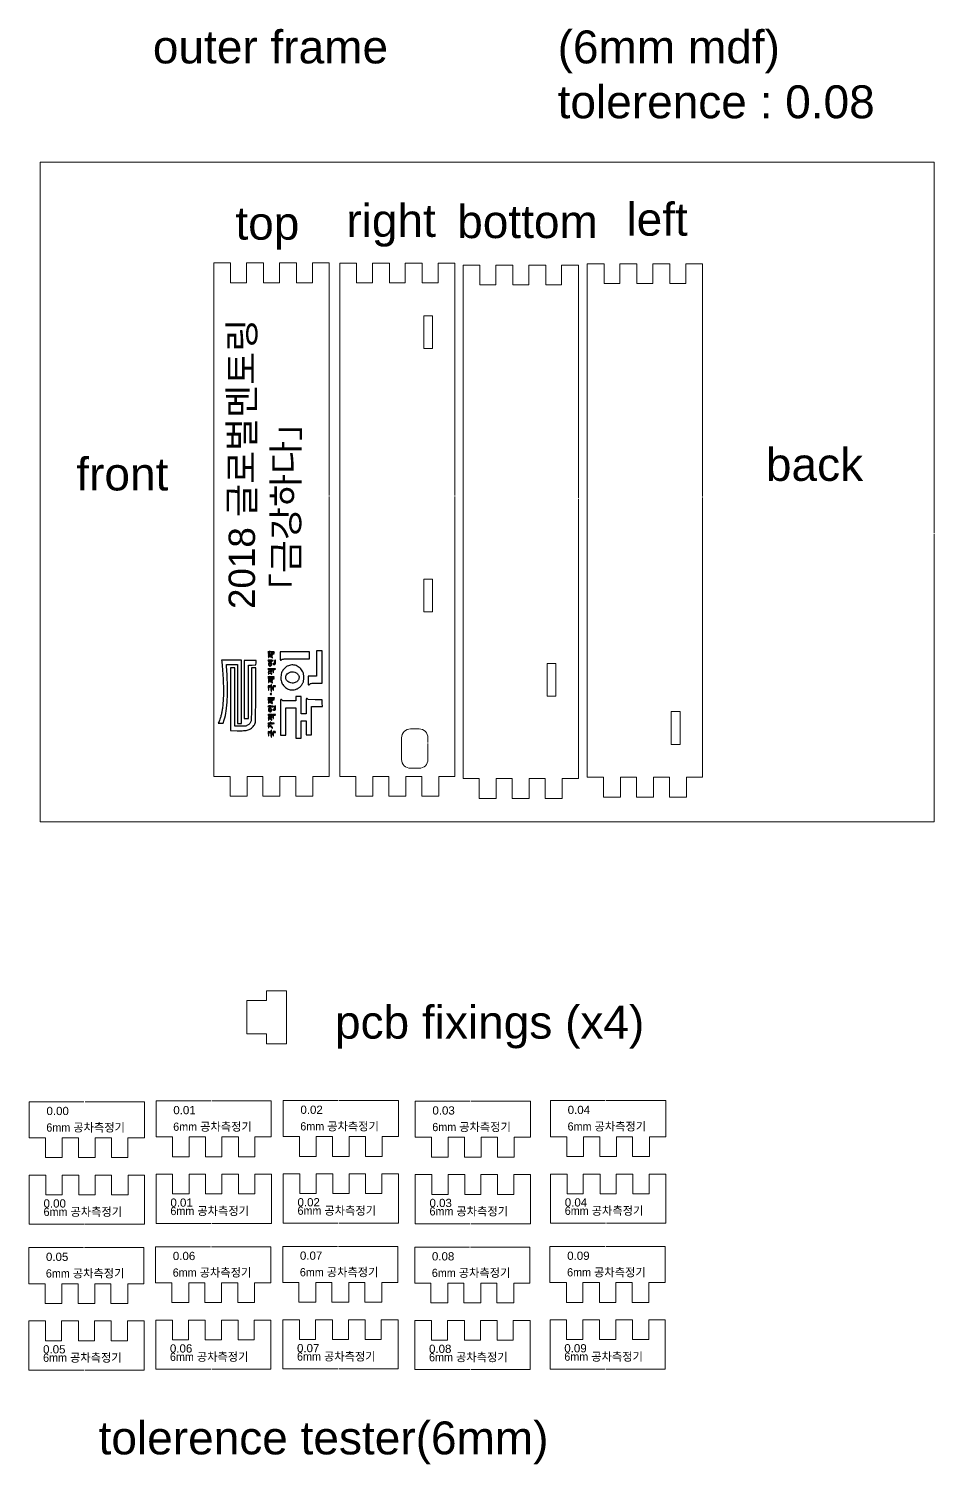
# Model space of a CAD drawing. Header units: millimetres. Extents: x 1794 to 2617, y 1726 to 2163.
# Drawn here: x 1793.5 to 2068.5, y 1726.5 to 2162.6 of the extents above; entities that cross this region are included whole.
import ezdxf

# ---------------------------------------------------------------- set-up
doc = ezdxf.new("R2010")
doc.units = ezdxf.units.MM
doc.styles.get("Standard").update_dxf_attribs({"font": 'arial.ttf'})

# ---------------------------------------------------------------- blocks, each defined once
blk = doc.blocks.new('마크')
for points in [[(73, 324.643132), (73, 317.252572), (82.25, 314.199248, 0.046788), (109.499987, 307.953236, 0.021221), (145.987025, 304.683492, 0.018045), (190.338636, 304.202159, 0.011264), (242.25, 306.683439), (251, 307.299485), (251, 290.649743), (251, 274), (161.5, 274), (72, 274), (72, 267.5), (72, 261), (168, 261), (264, 261), (264, 291.587898), (264, 322.175796), (260.25, 321.57649, -0.017501), (251.074663, 320.437767, -0.003444), (234.52757, 319.084725, -0.003739), (215.683339, 317.81609, -0.00401), (197.257034, 316.862201, -0.009556), (175.675055, 316.3314, -0.009697), (154.193607, 316.630307, -0.010216), (134.172952, 317.707202, -0.016114), (117.067464, 319.534003, -0.015033), (106.096995, 321.402264, -0.012754), (94.634948, 324.016601, -0.012624), (84.437959, 326.893689, -0.042219), (78.002326, 329.498821), (73, 332.033692)], [(144.770273, 295.244929), (50.040546, 294.989858), (49.770273, 274.244929, 0.004911), (49.722592, 259.3719, 0.02071), (50.15085, 250.462344, 0.034055), (51.15695, 244.128448, 0.044867), (52.969673, 238.57075, 0.056654), (55.776003, 233.648252, 0.035342), (60.068327, 228.572751, 0.035229), (65.061826, 224.124418, 0.053963), (70, 221.100387), (75.5, 218.5), (158.25, 218.222263), (241, 217.944526), (241, 224.449363), (241, 230.954201), (160.25, 231.2271, -0.000345), (106.684111, 231.445114, -0.005963), (89.183373, 231.737168, -0.016089), (79.988988, 232.296767, -0.100525), (75.5, 233.652682, -0.034311), (72.025233, 235.842386, -0.049355), (69.316369, 238.264333, -0.048271), (67.09278, 241.212741, -0.031023), (65.08403, 245, -0.044116), (63.994124, 248.106123, -0.037578), (63.392139, 251.52737, -0.020658), (63.104128, 256.50972, -0.00377), (63.021962, 265.75), (63, 282), (152, 282), (241, 282), (241, 288.440983, 0.010893), (240.945726, 290.931826, 0.016773), (240.779687, 293.080701, 0.011285), (240.547396, 294.813966, 0.26179), (240.25, 295.190983, 0.097849), (239.613788, 295.317137, 0.000027), (211.893455, 295.334299, 0.000507), (181.145657, 295.320501, 0.000308)], [(34, 179, 0.323849), (34.282187, 178.610016, 0.0308), (35.488262, 178.29375, 0.030148), (37.12439, 178.072196, 0.018581), (39.066422, 178, -0.00852), (42.311431, 177.9447, -0.123298), (43.408444, 177.629916, -0.250661), (43.858565, 176.903597, -0.044569), (43.816422, 175.25, -0.067661), (43.405903, 173.6401, -0.197264), (42.619372, 172.835946, -0.084189), (41.037708, 172.450617, -0.006802), (36.75, 172.20431, 0.016783), (31.943407, 171.83182, 0.167603), (30.146917, 170.979425, 0.637451), (30.423211, 170.196735, 0.024115), (34.5, 170, -0.013964), (36.979415, 169.930739, -0.090841), (38.1875, 169.638889, -0.188085), (38.785276, 169.035525, -0.102588), (39, 168, -0.07578), (38.857434, 167.064742, -0.149477), (38.4375, 166.45, -0.124434), (37.682766, 166.106468, -0.044917), (36.5, 166, 0.038131), (35.542644, 165.926884, 0.057076), (34.734375, 165.70625, 0.074992), (34.182831, 165.382936, 0.226478), (34, 165, 0.322437), (34.280551, 164.610183, 0.031449), (35.46875, 164.29375, 0.03053), (37.083446, 164.072205, 0.01883), (39, 164, -0.009722), (42.199987, 163.937776, -0.126045), (43.333333, 163.6, -0.222479), (43.85898, 162.819245, -0.0387), (44, 161, 0.033607), (44.088963, 159.677925, 0.082504), (44.375, 158.75, 0.12651), (44.851045, 158.202091, 0.152103), (45.5, 158, 0.176579), (46.184843, 158.249641, 0.128937), (46.65625, 158.916667, 0.069535), (46.923415, 160.111825, 0.020272), (47, 162, 0.016149), (46.925001, 164.321544, 0.124134), (46.59375, 165.35, 0.201266), (45.888366, 165.848244, 0.05449), (44.5, 166, -0.044917), (43.317234, 166.106468, -0.124434), (42.5625, 166.45, -0.149477), (42.142566, 167.064742, -0.07578), (42, 168, -0.102588), (42.214724, 169.035525, -0.188085), (42.8125, 169.638889, -0.090841), (44.020585, 169.930739, -0.013964), (46.5, 170, 0.020945), (48.224757, 170.072283, 0.033738), (49.678125, 170.29375, 0.036969), (50.732972, 170.611488, 0.31052), (51, 171, 0.231954), (50.812144, 171.383155, 0.072718), (50.239805, 171.70625, 0.055459), (49.403195, 171.926958, 0.036799), (48.412102, 172, -0.039478), (46.894378, 172.12002, -0.246586), (46.290202, 172.57113, -0.142797), (46.137264, 173.505527, -0.011483), (46.5, 176), (47.175796, 180), (40.587898, 180, 0.013625), (38.012587, 179.929812, 0.024042), (35.896974, 179.712052, 0.021678), (34.315902, 179.401429, 0.346288)], [(58, 179, 0.254951), (58.209557, 178.615738, 0.06271), (58.88125, 178.29375, 0.048861), (59.850749, 178.072766, 0.031626), (61, 178, -0.105713), (63.19828, 177.529976, -0.316343), (63.942529, 176.279171, -0.153741), (63.133147, 174.259262, -0.032125), (60.5, 171.435229, 0.008614), (58.072696, 169.065662, 0.080281), (57.225144, 167.878436, 0.380212), (57.391238, 167.270958, 0.14532), (58.303833, 167, 0.185878), (60.253352, 167.750682, 0.032943), (63.027629, 170.612823, 0.035922), (65.489623, 173.974414, 0.090981), (66.605497, 176.777485), (67.25, 180), (62.625, 180, 0.020373), (60.852292, 179.927739, 0.032876), (59.358594, 179.70625, 0.035476), (58.27062, 179.388846, 0.313728)], [(71, 171.5, 0.008575), (71.066212, 167.639392, 0.017647), (71.276316, 164.625, 0.013417), (71.576184, 162.361438, 0.368504), (72, 162, 0.322437), (72.389817, 162.280551, 0.031449), (72.70625, 163.46875, 0.03053), (72.927795, 165.083446, 0.01883), (73, 167, -0.014068), (73.069243, 169.460489, -0.058865), (73.325, 170.916667, -0.122766), (73.79299, 171.704941, -0.200296), (74.5, 172, 0.064853), (75.073457, 172.074694, 0.082425), (75.559375, 172.29375, 0.098894), (75.884432, 172.618646, 0.148195), (76, 173, 0.148195), (75.884432, 173.381354, 0.098894), (75.559375, 173.70625, 0.082425), (75.073457, 173.925306, 0.064853), (74.5, 174, -0.164293), (73.830552, 174.226074, -0.129352), (73.357143, 174.833333, -0.075863), (73.081893, 175.895967, -0.025511), (73, 177.5, 0.027026), (72.927458, 178.841111, 0.042582), (72.70625, 179.971875, 0.052312), (72.385692, 180.767902, 0.277684), (72, 181, 0.368504), (71.576184, 180.638562, 0.013417), (71.276316, 178.375, 0.017647), (71.066212, 175.360608, 0.008575)], [(82, 179, 0.191087), (82.151477, 178.618118, 0.088204), (82.5875, 178.29375, 0.068025), (83.234582, 178.073693, 0.048028), (84, 178, -0.071768), (84.8469, 177.87781, -0.115138), (85.478999, 177.519373, -0.12151), (85.865369, 176.934574, -0.085713), (86, 176.154988, -0.084684), (85.857209, 175.317947, -0.040713), (85.4125, 174.320267, -0.038833), (84.765311, 173.328807, -0.044853), (84, 172.5, 0.021385), (83.234318, 171.745071, 0.02603), (82.5875, 170.973483, 0.026046), (82.121498, 170.282783, 0.136196), (82, 169.845012, 0.285169), (82.404644, 169.193228, 0.164307), (83.352571, 169.065527, 0.086581), (84.733334, 169.592394, 0.049618), (86.171259, 170.654988, -0.026914), (87.306344, 171.576177, -0.164958), (88.016308, 171.796544, -0.155472), (88.736689, 171.546182, -0.023156), (89.936987, 170.557026, 0.059073), (91.790705, 169.240472, 0.366953), (92.847482, 169.45893, 0.317054), (92.905818, 170.636574, 0.055266), (91.435433, 172.473658, -0.047299), (89.709842, 174.560727, -0.130156), (89.082609, 176.348165, -0.25098), (89.593584, 177.513689, -0.16801), (91, 178, 0.048028), (91.765418, 178.073693, 0.068025), (92.4125, 178.29375, 0.088204), (92.848523, 178.618118, 0.191087), (93, 179, 0.332234), (92.707933, 179.391033, 0.026982), (91.384375, 179.70625, 0.027868), (89.60834, 179.927854, 0.017105), (87.5, 180, 0.017105), (85.39166, 179.927854, 0.027868), (83.615625, 179.70625, 0.026982), (82.292067, 179.391033, 0.332234)], [(97, 178.5, -0.045527), (96.884257, 177.231486, -0.152009), (96.5, 176.5, -0.152009), (95.768514, 176.115743, -0.045527), (94.5, 176, 0.038131), (93.542644, 175.926884, 0.057076), (92.734375, 175.70625, 0.074992), (92.182831, 175.382936, 0.226478), (92, 175, 0.226478), (92.182831, 174.617064, 0.074992), (92.734375, 174.29375, 0.057076), (93.542644, 174.073116, 0.038131), (94.5, 174, -0.050766), (95.86222, 173.861332, -0.189121), (96.571429, 173.4, -0.13443), (96.915691, 172.465575, -0.021436), (97, 170.5, 0.027026), (97.072542, 169.158889, 0.042582), (97.29375, 168.028125, 0.052312), (97.614308, 167.232098, 0.277684), (98, 167, 0.350432), (98.405433, 167.323933, 0.020168), (98.714286, 169, 0.022889), (98.930567, 171.243014, 0.01259), (99, 174, 0.01259), (98.930567, 176.756986, 0.022889), (98.714286, 179, 0.020168), (98.405433, 180.676067, 0.350432), (98, 181, 0.226478), (97.617064, 180.817169, 0.074992), (97.29375, 180.265625, 0.057076), (97.073116, 179.457356, 0.038131)], [(108.654988, 178.171259, 0.142416), (107.277996, 175.339737, 0.146713), (107.656012, 172.247491, 0.147416), (109.670088, 169.883845, 0.144074), (112.673753, 169, 0.179818), (115.412396, 170.017828, 0.115665), (117.427617, 172.788604, 0.116187), (117.995893, 176.15606, 0.18229), (116.8, 178.8, 0.137901), (115.11011, 179.748198, 0.078735), (112.759815, 179.936874, 0.076507), (110.3936, 179.383445, 0.113675)], [(114.989431, 176.512735, -0.121109), (115.671629, 175.106516, -0.128512), (115.602794, 173.577358, -0.122592), (114.783147, 172.224057, -0.104338), (113.378074, 171.314839, -0.191341), (111.746971, 171.333931, -0.146118), (110.346165, 172.466709, -0.130144), (109.693508, 174.301345, -0.144581), (110.07393, 176.13814, -0.093772), (111.098822, 177.409707, -0.158648), (112.352008, 177.92591, -0.153576), (113.699174, 177.61231, -0.086361)], [(122, 172.416667, 0.006807), (122.057011, 168.229205, 0.031161), (122.274355, 165.808063, 0.066383), (122.653376, 164.511492, 0.386002), (123.25, 164.247156, 0.241965), (123.826681, 164.834439, 0.030987), (124.259348, 166.606064, 0.025606), (124.58953, 169.204804, 0.00991), (124.790442, 172.83049, 0.006125), (124.893758, 177.266433, 0.040739), (124.738284, 179.471298, 0.108617), (124.307528, 180.587789, 0.251669), (123.540442, 181, 0.258631), (122.761989, 180.568471, 0.095508), (122.294867, 179.357002, 0.038237), (122.056748, 177.010713, 0.006176)], [(133, 179, 0.159601), (133.124932, 178.61858, 0.09682), (133.477344, 178.29375, 0.078506), (134.003555, 178.074389, 0.059639), (134.625, 178, -0.111668), (135.387753, 177.827499, -0.209248), (135.794039, 177.358076, -0.105406), (135.875765, 176.460941, -0.019553), (135.613123, 174.815617, -0.030122), (135.260131, 173.475866, -0.024185), (134.726193, 172.083617, -0.024803), (134.104448, 170.84173, -0.055508), (133.488123, 169.986877, 0.018647), (132.918399, 169.308101, 0.022452), (132.437136, 168.628366, 0.021869), (132.088437, 168.029749, 0.121525), (132, 167.671259, 0.313151), (132.398066, 167.098006, 0.163562), (133.30831, 167.068293, 0.090284), (134.520643, 167.686713, 0.072035), (135.549439, 168.736725, -0.032475), (136.36668, 169.714307, -0.217648), (136.939814, 169.943861, -0.157827), (137.600486, 169.694637, -0.015443), (138.915812, 168.576189, 0.048855), (140.588621, 167.336082, 0.296352), (141.615554, 167.372981, 0.385187), (141.809928, 168.228836, 0.055944), (140.672412, 169.809486, -0.051558), (139.994438, 170.734404, -0.025313), (139.320964, 172.031508, -0.024805), (138.751414, 173.462942, -0.032934), (138.386877, 174.815617, -0.019553), (138.124235, 176.460941, -0.105406), (138.205961, 177.358076, -0.209248), (138.612247, 177.827499, -0.111668), (139.375, 178, 0.059639), (139.996445, 178.074389, 0.078506), (140.522656, 178.29375, 0.09682), (140.875068, 178.61858, 0.159601), (141, 179, 0.295869), (140.748945, 179.387127, 0.04382), (139.825, 179.70625, 0.037669), (138.532944, 179.92761, 0.023598), (137, 180, 0.023598), (135.467056, 179.92761, 0.037669), (134.175, 179.70625, 0.04382), (133.251055, 179.387127, 0.295869)], [(143, 171.5, 0.012392), (143.160476, 165.026174, 0.105449), (143.902596, 162.232963, 0.729213), (144.690845, 162.359476, 0.023291), (145.19774, 167.171397, -0.020633), (145.68227, 172.018018, -0.382498), (146.768332, 172.931385, -0.381244), (147.799189, 171.951835, -0.020615), (148, 167.083333, 0.015135), (148.071243, 164.730322, 0.025603), (148.291096, 162.770833, 0.023712), (148.604024, 161.305117, 0.340582), (149, 161, 0.371083), (149.426633, 161.367196, 0.012451), (149.725, 163.75, 0.016864), (149.934243, 166.918453, 0.008055), (150, 171, 0.008055), (149.934243, 175.081547, 0.016864), (149.725, 178.25, 0.012451), (149.426633, 180.632804, 0.371083), (149, 181, 0.254951), (148.615738, 180.790443, 0.06271), (148.29375, 180.11875, 0.048861), (148.072766, 179.149251, 0.031626), (148, 178, -0.033607), (147.911037, 176.677925, -0.082504), (147.625, 175.75, -0.12651), (147.148955, 175.202091, -0.152103), (146.5, 175, -0.152103), (145.851045, 175.202091, -0.12651), (145.375, 175.75, -0.082504), (145.088963, 176.677925, -0.033607), (145, 178, 0.031626), (144.927234, 179.149251, 0.048861), (144.70625, 180.11875, 0.06271), (144.384262, 180.790443, 0.254951), (144, 181, 0.368504), (143.576184, 180.638562, 0.013417), (143.276316, 178.375, 0.017647), (143.066212, 175.360608, 0.008575)], [(173, 179, 0.322437), (173.280551, 178.610183, 0.031449), (174.46875, 178.29375, 0.03053), (176.083446, 178.072205, 0.01883), (178, 178, -0.009722), (181.199987, 177.937776, -0.126045), (182.333333, 177.6, -0.222479), (182.85898, 176.819245, -0.0387), (183, 175), (183, 172), (176, 172, 0.01259), (173.243014, 171.930567, 0.022889), (171, 171.714286, 0.020168), (169.323933, 171.405433, 0.350432), (169, 171, 0.31052), (169.267028, 170.611488, 0.036969), (170.321875, 170.29375, 0.033738), (171.775243, 170.072283, 0.020945), (173.5, 170, -0.013964), (175.979415, 169.930739, -0.090841), (177.1875, 169.638889, -0.188085), (177.785276, 169.035525, -0.102588), (178, 168, -0.07578), (177.857434, 167.064742, -0.149477), (177.4375, 166.45, -0.124434), (176.682766, 166.106468, -0.044917), (175.5, 166, 0.038131), (174.542644, 165.926884, 0.057076), (173.734375, 165.70625, 0.074992), (173.182831, 165.382936, 0.226478), (173, 165, 0.332234), (173.292067, 164.608967, 0.026982), (174.615625, 164.29375, 0.027868), (176.39166, 164.072146, 0.017105), (178.5, 164, -0.008002), (182.082489, 163.942664, -0.11737), (183.291667, 163.613636, -0.230406), (183.847929, 162.83205, -0.041432), (184, 161, 0.031626), (184.072766, 159.850749, 0.048861), (184.29375, 158.88125, 0.06271), (184.615738, 158.209557, 0.254951), (185, 158, 0.295869), (185.387127, 158.251055, 0.04382), (185.70625, 159.175, 0.037669), (185.92761, 160.467056, 0.023598), (186, 162, 0.016149), (185.925001, 164.321544, 0.124134), (185.59375, 165.35, 0.201266), (184.888366, 165.848244, 0.05449), (183.5, 166, -0.044917), (182.317234, 166.106468, -0.124434), (181.5625, 166.45, -0.149477), (181.142566, 167.064742, -0.07578), (181, 168, -0.102588), (181.214724, 169.035525, -0.188085), (181.8125, 169.638889, -0.090841), (183.020585, 169.930739, -0.013964), (185.5, 170, 0.020945), (187.224757, 170.072283, 0.033738), (188.678125, 170.29375, 0.036969), (189.732972, 170.611488, 0.31052), (190, 171, 0.220307), (189.822772, 171.382708, 0.077491), (189.293577, 171.70625, 0.058921), (188.515987, 171.926796, 0.039686), (187.595157, 172, -0.050641), (186.237208, 172.137888, -0.237162), (185.638909, 172.610053, -0.130732), (185.464557, 173.584908, -0.012581), (185.726826, 176), (186.263338, 180), (179.631669, 180, 0.013507), (177.037067, 179.929897, 0.023914), (174.907917, 179.712302, 0.021511), (173.316786, 179.401873, 0.346749)], [(196, 179, 0.148195), (196.115568, 178.618646, 0.098894), (196.440625, 178.29375, 0.082425), (196.926543, 178.074694, 0.064853), (197.5, 178, -0.29021), (198.618276, 177.291236, -0.128102), (198.956116, 175.49761, -0.082937), (198.373504, 173.054894, -0.066821), (197, 170.727129, 0.012737), (195.503884, 168.72206, 0.118792), (195.107461, 167.726927, 0.349987), (195.420397, 167.193701, 0.091947), (196.464816, 167, 0.113841), (197.105245, 167.147729, 0.055091), (197.820136, 167.599409, 0.050522), (198.49529, 168.260023, 0.051026), (199.021696, 169.04054, -0.019103), (199.764655, 170.309738, -0.278796), (200.211015, 170.53045, -0.194152), (200.722633, 170.271786, -0.009476), (201.9708, 168.79054, 0.033057), (202.735222, 167.965614, 0.053339), (203.496356, 167.38606, 0.072759), (204.142702, 167.113596, 0.265269), (204.556421, 167.225834, 0.166749), (204.745556, 167.610642, 0.083958), (204.723031, 168.157708, 0.068336), (204.49961, 168.779143, 0.052831), (204.100491, 169.378916, -0.049045), (203.582161, 170.145221, -0.017574), (202.994258, 171.3272, -0.017239), (202.436373, 172.676959, -0.019544), (201.997949, 174.007151, -0.018771), (201.555576, 175.801155, -0.119357), (201.58666, 176.73241, -0.196412), (202.032625, 177.308403, -0.067173), (203.028712, 177.717759, 0.048339), (203.735232, 177.977568, 0.083844), (204.24414, 178.338033, 0.12608), (204.480672, 178.735884, 0.212913), (204.429736, 179.11369, 0.235869), (203.236629, 179.851692, 0.026048), (199.930982, 179.979346, 0.025041), (196.689863, 179.773069, 0.38131)], [(207, 178.059017, -0.029504), (206.909117, 176.520154, -0.11578), (206.586549, 175.632377, -0.167735), (205.979072, 175.161519, -0.081932), (205, 175, 0.048028), (204.234582, 174.926307, 0.068025), (203.5875, 174.70625, 0.088204), (203.151477, 174.381882, 0.191087), (203, 174, 0.191087), (203.151477, 173.618118, 0.088204), (203.5875, 173.29375, 0.068025), (204.234582, 173.073693, 0.048028), (205, 173, -0.118451), (206.054152, 172.746716, -0.189837), (206.659091, 172.0625, -0.077556), (206.938496, 170.640147, -0.009792), (207, 167.5, 0.017105), (207.072146, 165.39166, 0.027868), (207.29375, 163.615625, 0.026982), (207.608967, 162.292067, 0.332234), (208, 162, 0.365288), (208.420388, 162.354418, 0.014626), (208.722039, 164.485246, 0.018609), (208.93322, 167.327323, 0.009239), (209, 170.940983, 0.010444), (208.927495, 174.411883, 0.015617), (208.70625, 177.4371, 0.010536), (208.396331, 179.897439, 0.221217), (208, 180.5, 0.297719), (207.608231, 180.490145, 0.145541), (207.281216, 180.083987, 0.069343), (207.066344, 179.243706, 0.027979)], [(211.213788, 171.494915, 0.005432), (211.567468, 162.866291, 0.371856), (212.504385, 161.888105, 0.426966), (213.439892, 162.6957, 0.005558), (213.786212, 171.25, 0.004763), (213.893679, 176.671429, 0.035379), (213.737936, 179.24535, 0.097786), (213.301485, 180.535908, 0.268628), (212.5, 181, 0.265152), (211.700575, 180.544002, 0.100219), (211.263068, 179.28429, 0.036244), (211.106904, 176.770567, 0.004923)], [(221, 179, 0.191087), (221.151477, 178.618118, 0.088204), (221.5875, 178.29375, 0.068025), (222.234582, 178.073693, 0.048028), (223, 178, -0.072254), (223.873159, 177.873159, -0.124864), (224.5, 177.5, -0.124864), (224.873159, 176.873159, -0.072254), (225, 176, -0.077955), (224.857247, 175.089956, -0.038133), (224.4125, 174, -0.036641), (223.765398, 172.912834, -0.043841), (223, 172, 0.01161), (222.233903, 171.197476, 0.016057), (221.5875, 170.440625, 0.012597), (221.093766, 169.790539, 0.157369), (221, 169.5, 0.365984), (221.397515, 169.029664, 0.106763), (222.42035, 169.076024, 0.065882), (223.796638, 169.64109, 0.053652), (225.086697, 170.57846, -0.035666), (226.161242, 171.419781, -0.149551), (226.937016, 171.656409, -0.124075), (227.793917, 171.439675, -0.021358), (229.245264, 170.574953, 0.040704), (231.343911, 169.432061, 0.376347), (232.254628, 169.716364, 0.315977), (232.187138, 170.772857, 0.03689), (230.483736, 172.602654, -0.050503), (228.734288, 174.587407, -0.133831), (228.081518, 176.345776, -0.254194), (228.586364, 177.512243, -0.167669), (230, 178, 0.048028), (230.765418, 178.073693, 0.068025), (231.4125, 178.29375, 0.088204), (231.848523, 178.618118, 0.191087), (232, 179, 0.332234), (231.707933, 179.391033, 0.026982), (230.384375, 179.70625, 0.027868), (228.60834, 179.927854, 0.017105), (226.5, 180, 0.017105), (224.39166, 179.927854, 0.027868), (222.615625, 179.70625, 0.026982), (221.292067, 179.391033, 0.332234)], [(236, 178.5, -0.044917), (235.893532, 177.317234, -0.124434), (235.55, 176.5625, -0.149477), (234.935258, 176.142566, -0.07578), (234, 176, 0.048028), (233.234582, 175.926307, 0.068025), (232.5875, 175.70625, 0.088204), (232.151477, 175.381882, 0.191087), (232, 175, 0.191087), (232.151477, 174.618118, 0.088204), (232.5875, 174.29375, 0.068025), (233.234582, 174.073693, 0.048028), (234, 174, -0.087745), (235.002462, 173.822713, -0.177212), (235.607143, 173.3125, -0.10769), (235.917816, 172.32428, -0.022514), (236, 170.5, 0.027026), (236.072542, 169.158889, 0.042582), (236.29375, 168.028125, 0.052312), (236.614308, 167.232098, 0.277684), (237, 167, 0.350432), (237.405433, 167.323933, 0.020168), (237.714286, 169, 0.022889), (237.930567, 171.243014, 0.01259), (238, 174, 0.01259), (237.930567, 176.756986, 0.022889), (237.714286, 179, 0.020168), (237.405433, 180.676067, 0.350432), (237, 181, 0.226478), (236.617064, 180.817169, 0.074992), (236.29375, 180.265625, 0.057076), (236.073116, 179.457356, 0.038131)], [(247.472595, 177.969718, 0.043322), (246.612287, 176.835622, 0.09277), (246.208964, 175.818079, 0.091951), (246.199087, 174.717651, 0.042013), (246.567608, 173.323303, 0.066259), (247.757618, 171.007574, 0.120001), (249.343501, 169.602781, 0.127075), (251.329935, 169.130827, 0.079347), (253.697231, 169.556455, 0.049685), (255.094839, 170.206834, 0.101739), (255.985415, 171.016123, 0.094757), (256.521989, 172.151598, 0.039092), (256.818231, 173.833379, 0.03572), (256.852163, 175.201009, 0.033944), (256.69322, 176.583511, 0.035814), (256.381433, 177.784885, 0.092059), (255.945786, 178.565324, 0.149345), (254.26278, 179.671766, 0.089047), (251.859839, 179.930958, 0.083879), (249.377696, 179.329993, 0.107997)], [(254.535391, 175.888493, -0.136558), (254.601783, 174.039664, -0.12049), (253.716874, 172.320507, -0.131622), (252.211128, 171.30387, -0.176431), (250.577541, 171.331871, -0.195233), (249.607961, 172.238799, -0.070751), (249.055346, 174.07794, -0.06958), (249.032396, 176.041215, -0.166039), (249.666667, 177.333333, -0.151691), (250.886554, 177.975121, -0.118477), (252.389381, 177.895958, -0.113578), (253.740966, 177.131632, -0.131401)], [(261.209558, 172.75, 0.00782), (261.569016, 165.684216, 0.422305), (262.494772, 164.896266, 0.367899), (263.422506, 165.84973, 0.007601), (263.790442, 172.993358, 0.006136), (263.895941, 177.390506, 0.042905), (263.737259, 179.529766, 0.118301), (263.291546, 180.59793, 0.239419), (262.5, 181, 0.243594), (261.706236, 180.588894, 0.115478), (261.261334, 179.491281, 0.041718), (261.103236, 177.29229, 0.005894)], [(272, 179, 0.148195), (272.115568, 178.618646, 0.098894), (272.440625, 178.29375, 0.082425), (272.926543, 178.074694, 0.064853), (273.5, 178, -0.29021), (274.618276, 177.291236, -0.128102), (274.956116, 175.49761, -0.082937), (274.373504, 173.054894, -0.066821), (273, 170.727129, 0.012903), (271.543305, 168.773544, 0.105077), (271.106039, 167.755033, 0.335621), (271.368295, 167.214166, 0.118475), (272.259453, 167, 0.123675), (272.833315, 167.14415, 0.046956), (273.526232, 167.604137, 0.042867), (274.218765, 168.269737, 0.040346), (274.803298, 169.056638, -0.018252), (275.674599, 170.344682, -0.260311), (276.160903, 170.567847, -0.194835), (276.695413, 170.3004, -0.01019), (277.957765, 168.806638, 0.039989), (279.649316, 167.031138, 0.55883), (280.340983, 167.237182, 0.164103), (280.246131, 168.73532, 0.01773), (278.798789, 171.941888, -0.009226), (277.55431, 174.578503, -0.084684), (277.237798, 175.7998, -0.181456), (277.476667, 176.648394, -0.076657), (278.327556, 177.497564, 0.040967), (279.754545, 178.732215, 0.40082), (279.764143, 179.458241, 0.191885), (278.808152, 179.911141, 0.015818), (276, 180, 0.023598), (274.467056, 179.92761, 0.037669), (273.175, 179.70625, 0.04382), (272.251055, 179.387127, 0.295869)], [(282.447964, 179.724991, 0.096985), (281.907874, 176.635067, 0.01351), (282.216857, 170.113126, 0.00799), (282.825611, 163.392861, 0.294319), (283.75, 162.246921, 0.312082), (284.318022, 162.413631, 0.111224), (284.712549, 163.212392, 0.047628), (284.938482, 164.792146, 0.011718), (285, 167.416667, -0.014293), (285.135147, 172.143473, -0.419626), (285.955593, 172.861623, -0.361544), (286.818129, 172.026162, -0.013848), (287.200096, 167.25, 0.020067), (287.693762, 161.913127, 0.697169), (288.560005, 161.718706, 0.125719), (289.428153, 164.305415, 0.011084), (289.786212, 171.25, 0.004881), (289.891148, 176.607245, 0.034347), (289.737824, 179.209882, 0.091167), (289.314797, 180.533492, 0.276657), (288.536212, 181, 0.145016), (287.864454, 180.800983, 0.131116), (287.378018, 180.261786, 0.085257), (287.089164, 179.338328, 0.033275), (287, 178, -0.031626), (286.927234, 176.850749, -0.048861), (286.70625, 175.88125, -0.06271), (286.384262, 175.209557, -0.254951), (286, 175, -0.222681), (285.617207, 175.179376, -0.076538), (285.29375, 175.717039, -0.058208), (285.07317, 176.50628, -0.039081), (285, 177.440983, 0.067537), (284.756366, 179.236478, 0.143735), (284.024243, 180.416649, 0.310961), (283.166007, 180.526294, 0.184164)], [(36, 135), (36, 127), (77.5, 127), (119, 127), (119, 111.5), (119, 96), (73, 96), (27, 96), (27, 88), (27, 80), (53.5, 80), (80, 80), (80, 72.5), (80, 65), (58.5, 65), (37, 65), (37, 57), (37, 49), (80, 49), (123, 49), (123, 32.465017), (123, 15.930034), (133.25, 16.215017), (143.5, 16.5), (143.769722, 37.692933), (144.039443, 58.885866), (146.519722, 60.836853, 0.164648), (147.924314, 62.990516, 0.432031), (147.044186, 64.381702, 0.045318), (141.73984, 64.916717, 0.002488), (125, 65), (101, 65), (101, 72.5), (101, 80), (127.5, 80), (154, 80), (154, 88), (154, 96), (147, 96), (140, 96), (140, 116.047749), (140, 136.095498), (142.5, 138.41242, 0.022444), (143.45704, 139.38274, 0.026723), (144.265625, 140.382249, 0.027066), (144.845291, 141.28137, 0.130362), (145, 141.864671, 0.406618), (144.408519, 142.471735, 0.001293), (132.749077, 142.744792, 0.004165), (116.700492, 142.945389, 0.001042), (90.5, 143), (36, 143)], [(87, 165, 0.322437), (87.280551, 164.610183, 0.031449), (88.46875, 164.29375, 0.03053), (90.083446, 164.072205, 0.01883), (92, 164, -0.009722), (95.199987, 163.937776, -0.126045), (96.333333, 163.6, -0.222479), (96.85898, 162.819245, -0.0387), (97, 161, 0.031626), (97.072766, 159.850749, 0.048861), (97.29375, 158.88125, 0.06271), (97.615738, 158.209557, 0.254951), (98, 158, 0.295869), (98.387127, 158.251055, 0.04382), (98.70625, 159.175, 0.037669), (98.92761, 160.467056, 0.023598), (99, 162), (99, 166), (93, 166, 0.015416), (90.683687, 165.928566, 0.025878), (88.75, 165.708333, 0.024068), (87.303225, 165.395008, 0.339565)], [(112.413856, 164.636108, 0.052496), (112.217087, 163.900908, 0.023253), (112.106536, 162.901031, 0.022709), (112.08687, 161.821302, 0.028394), (112.170919, 160.822726, 0.095672), (112.61069, 159.545096, 0.168952), (113.444403, 158.822995, 0.07421), (115.060556, 158.443065, 0.008786), (118.75, 158.202283, 0.008792), (122.067686, 158.10267, 0.052505), (123.788539, 158.262273, 0.134036), (124.663962, 158.700238, 0.213256), (125, 159.452283, 0.18943), (124.710037, 160.190174, 0.131185), (123.942359, 160.672614, 0.061386), (122.501107, 160.931262, 0.013739), (120, 161, -0.011767), (117.224363, 161.065331, -0.080982), (115.894004, 161.347049, -0.18429), (115.241214, 161.936886, -0.11843), (115, 162.940983, 0.083064), (114.741529, 164.486097, 0.166281), (113.990407, 165.451826, 0.287537), (113.11407, 165.469565, 0.167711)], [(159.5, 173, 0.146325), (159.228266, 171.990666, 0.144467), (159.553147, 170.992115, 0.131205), (160.404587, 170.262677, 0.112333), (161.559017, 170, 0.137622), (162.108519, 170.154167, 0.100183), (162.576711, 170.5875, 0.086062), (162.891917, 171.235643, 0.070352), (163, 172, 0.14817), (162.627782, 173.228473, 0.177865), (161.657809, 173.936213, 0.178179), (160.461727, 173.847111, 0.148632)], [(198.5, 140.253734, 0.078959), (187.200776, 134.053298, 0.087011), (178.814194, 124.826631, 0.089991), (174.259615, 113.57575, 0.091881), (173.99561, 101.526972, 0.066336), (176.425035, 93.497815, 0.060652), (180.925656, 86.114945, 0.059096), (187.194249, 79.862142, 0.056992), (194.824854, 75.160407, 0.0245), (198.370631, 73.705495, 0.045575), (201.379556, 72.939444, 0.032421), (205.094302, 72.591512, 0.007143), (211.5, 72.5, 0.007143), (217.905698, 72.591512, 0.032421), (221.620444, 72.939444, 0.045575), (224.629369, 73.705495, 0.0245), (228.175146, 75.160407, 0.09347), (239.873166, 83.596092, 0.100816), (247.321534, 95.511234, 0.103664), (249.392755, 109.110627, 0.104451), (245.817882, 122.35698, 0.054599), (242.902725, 126.798384, 0.032739), (238.572027, 131.397237, 0.032199), (233.539051, 135.513935, 0.043415), (228.478193, 138.509407, 0.060989), (221.819808, 140.759098, 0.036487), (213.52584, 141.852391, 0.036575), (205.21094, 141.72769, 0.064132)], [(226, 165, 0.322437), (226.280551, 164.610183, 0.031449), (227.46875, 164.29375, 0.03053), (229.083446, 164.072205, 0.01883), (231, 164, -0.009722), (234.199987, 163.937776, -0.126045), (235.333333, 163.6, -0.222479), (235.85898, 162.819245, -0.0387), (236, 161, 0.031626), (236.072766, 159.850749, 0.048861), (236.29375, 158.88125, 0.06271), (236.615738, 158.209557, 0.254951), (237, 158, 0.295869), (237.387127, 158.251055, 0.04382), (237.70625, 159.175, 0.037669), (237.92761, 160.467056, 0.023598), (238, 162), (238, 166), (232, 166, 0.015416), (229.683687, 165.928566, 0.025878), (227.75, 165.708333, 0.024068), (226.303225, 165.395008, 0.339565)], [(251.413856, 164.636108, 0.052496), (251.217087, 163.900908, 0.023253), (251.106536, 162.901031, 0.022709), (251.08687, 161.821302, 0.028394), (251.170919, 160.822726, 0.095672), (251.61069, 159.545096, 0.168952), (252.444403, 158.822995, 0.07421), (254.060556, 158.443065, 0.008786), (257.75, 158.202283, 0.008792), (261.067686, 158.10267, 0.052505), (262.788539, 158.262273, 0.134036), (263.663962, 158.700238, 0.213256), (264, 159.452283, 0.18943), (263.710037, 160.190174, 0.131185), (262.942359, 160.672614, 0.061386), (261.501107, 160.931262, 0.013739), (259, 161, -0.011767), (256.224363, 161.065331, -0.080982), (254.894004, 161.347049, -0.18429), (254.241214, 161.936886, -0.11843), (254, 162.940983, 0.083064), (253.741529, 164.486097, 0.166281), (252.990407, 165.451826, 0.287537), (252.11407, 165.469565, 0.167711)], [(264, 142.5, 0.095343), (264.137507, 141.785434, 0.034745), (264.5875, 140.853125, 0.032922), (265.234636, 139.876005, 0.033666), (266, 139, -0.157665), (267.20938, 136.634676, -0.02836), (267.72561, 131.64939, -0.010846), (267.95939, 122.220089, -0.000774), (268, 96), (268, 55), (278.5, 55), (289, 55), (289, 99.5), (289, 144), (276.5, 144, 0.003867), (269.699767, 143.947406, 0.025996), (266.333333, 143.72, 0.0595), (264.545446, 143.285717, 0.313079)], [(219.640814, 124.912972, -0.115191), (224.984203, 119.595732, -0.087999), (228.075797, 111.920856, -0.085541), (228.387252, 103.443797, -0.099703), (225.758848, 95.837028, -0.132732), (218.243057, 88.469548, -0.174115), (208.835497, 86.88624, -0.165348), (200.211581, 91.66226, -0.119126), (194.894798, 101.390691, -0.085673), (194.296495, 107.868215, -0.065969), (195.782768, 114.821901, -0.067644), (198.961114, 120.965904, -0.103052), (203.32888, 125.05893, -0.082784), (206.990792, 126.531604, -0.056591), (211.45918, 126.998512, -0.056375), (215.94011, 126.451028, -0.080011)], [(189, 57.54969, 0.080914), (189.10002, 56.935674, 0.054749), (189.397742, 56.2905, 0.053861), (189.836069, 55.713127, 0.070202), (190.354015, 55.29969, -0.145576), (192.238887, 53.269069, -0.073347), (193.323608, 49.913293, -0.035328), (193.866693, 44.248711, -0.006239), (194, 33.565741), (194, 17), (243, 17), (292, 17), (292, 25.5), (292, 34), (253.5, 34), (215, 34), (215, 46.5), (215, 59), (202, 59, 0.003825), (195.040721, 58.946762, 0.023955), (191.4909, 58.722109, 0.04988), (189.552657, 58.307405, 0.325943)]]:
    blk.add_lwpolyline(points, format="xyb", close=True)
blk.add_lwpolyline([(87, 246.5), (87, 240), (167.967249, 240), (248.934498, 240), (249.217249, 228.75), (249.5, 217.5), (256.25, 217.20431), (263, 216.90862), (263, 234.95431), (263, 253), (175, 253), (87, 253)], close=True)

msp = doc.modelspace()

# ---------------------------------------------------------------- linework, layer by layer
at = {"color": 1, "lineweight": 0}
for points in [[(2068.52, 2009.38), (2068.52, 2122.05), (1797.03, 2122.05), (1797.03, 1921.6), (2068.52, 1921.6), (2068.52, 2009.08)], [(1884.76, 2020.75), (1884.76, 2091.42), (1879.68, 2091.42), (1879.68, 2085.42), (1874.84, 2085.42), (1874.84, 2091.42), (1869.68, 2091.42), (1869.68, 2085.42), (1864.84, 2085.42), (1864.84, 2091.42), (1859.68, 2091.42), (1859.68, 2085.42), (1854.84, 2085.42), (1854.84, 2091.42), (1849.76, 2091.42), (1849.76, 1935.42), (1854.68, 1935.42), (1854.68, 1929.42), (1859.84, 1929.42), (1859.84, 1935.42), (1864.68, 1935.42), (1864.68, 1929.42), (1869.84, 1929.42), (1869.84, 1935.42), (1874.68, 1935.42), (1874.68, 1929.42), (1879.84, 1929.42), (1879.84, 1935.42), (1884.76, 1935.42), (1884.76, 2020.45)], [(1922.98, 2020.74), (1922.98, 2091.4), (1917.9, 2091.4), (1917.9, 2085.4), (1913.06, 2085.4), (1913.06, 2091.4), (1907.9, 2091.4), (1907.9, 2085.4), (1903.06, 2085.4), (1903.06, 2091.4), (1897.9, 2091.4), (1897.9, 2085.4), (1893.06, 2085.4), (1893.06, 2091.4), (1887.98, 2091.4), (1887.98, 1935.4), (1892.9, 1935.4), (1892.9, 1929.4), (1898.06, 1929.4), (1898.06, 1935.4), (1902.9, 1935.4), (1902.9, 1929.4), (1908.06, 1929.4), (1908.06, 1935.4), (1912.9, 1935.4), (1912.9, 1929.4), (1918.06, 1929.4), (1918.06, 1935.4), (1922.98, 1935.4), (1922.98, 2020.44)], [(1960.44, 2020.12), (1960.44, 2090.78), (1955.36, 2090.78), (1955.36, 2084.78), (1950.52, 2084.78), (1950.52, 2090.78), (1945.36, 2090.78), (1945.36, 2084.78), (1940.52, 2084.78), (1940.52, 2090.78), (1935.36, 2090.78), (1935.36, 2084.78), (1930.52, 2084.78), (1930.52, 2090.78), (1925.44, 2090.78), (1925.44, 1934.78), (1930.36, 1934.78), (1930.36, 1928.78), (1935.52, 1928.78), (1935.52, 1934.78), (1940.36, 1934.78), (1940.36, 1928.78), (1945.52, 1928.78), (1945.52, 1934.78), (1950.36, 1934.78), (1950.36, 1928.78), (1955.52, 1928.78), (1955.52, 1934.78), (1960.44, 1934.78), (1960.44, 2019.82)], [(1998.16, 2020.5), (1998.16, 2091.17), (1993.08, 2091.17), (1993.08, 2085.17), (1988.24, 2085.17), (1988.24, 2091.17), (1983.08, 2091.17), (1983.08, 2085.17), (1978.24, 2085.17), (1978.24, 2091.17), (1973.08, 2091.17), (1973.08, 2085.17), (1968.24, 2085.17), (1968.24, 2091.17), (1963.16, 2091.17), (1963.16, 1935.17), (1968.08, 1935.17), (1968.08, 1929.17), (1973.24, 1929.17), (1973.24, 1935.17), (1978.08, 1935.17), (1978.08, 1929.17), (1983.24, 1929.17), (1983.24, 1935.17), (1988.08, 1935.17), (1988.08, 1929.17), (1993.24, 1929.17), (1993.24, 1935.17), (1998.16, 1935.17), (1998.16, 2020.2)], [(1859.78, 1857.24), (1859.78, 1867.34), (1865.78, 1867.34), (1865.78, 1870.34), (1871.78, 1870.34), (1871.78, 1854.24), (1865.78, 1854.24), (1865.78, 1857.24), (1859.78, 1857.24)], [(1810.31, 1836.63), (1793.68, 1836.63), (1793.68, 1825.64), (1798.68, 1825.64), (1798.68, 1819.64), (1803.68, 1819.64), (1803.68, 1825.64), (1808.68, 1825.64), (1808.68, 1819.64), (1813.68, 1819.64), (1813.68, 1825.64), (1818.68, 1825.64), (1818.68, 1819.64), (1823.68, 1819.64), (1823.68, 1825.64), (1828.68, 1825.64), (1828.68, 1836.63), (1810.63, 1836.63)], [(1848.83, 1836.89), (1832.21, 1836.89), (1832.21, 1825.9), (1837.2, 1825.9), (1837.2, 1819.9), (1842.22, 1819.9), (1842.22, 1825.9), (1847.2, 1825.9), (1847.2, 1819.9), (1852.22, 1819.9), (1852.22, 1825.9), (1857.2, 1825.9), (1857.2, 1819.9), (1862.22, 1819.9), (1862.22, 1825.9), (1867.21, 1825.9), (1867.21, 1836.89), (1849.15, 1836.89)], [(1887.43, 1836.99), (1870.8, 1836.99), (1870.8, 1826.01), (1875.78, 1826.01), (1875.78, 1820.01), (1880.82, 1820.01), (1880.82, 1826.01), (1885.78, 1826.01), (1885.78, 1820.01), (1890.82, 1820.01), (1890.82, 1826.01), (1895.78, 1826.01), (1895.78, 1820.01), (1900.82, 1820.01), (1900.82, 1826.01), (1905.8, 1826.01), (1905.8, 1836.99), (1887.74, 1836.99)], [(1927.51, 1836.78), (1910.88, 1836.78), (1910.88, 1825.8), (1915.85, 1825.8), (1915.85, 1819.8), (1920.91, 1819.8), (1920.91, 1825.8), (1925.85, 1825.8), (1925.85, 1819.8), (1930.91, 1819.8), (1930.91, 1825.8), (1935.85, 1825.8), (1935.85, 1819.8), (1940.91, 1819.8), (1940.91, 1825.8), (1945.88, 1825.8), (1945.88, 1836.78), (1927.82, 1836.78)], [(1968.59, 1836.95), (1951.96, 1836.95), (1951.96, 1825.97), (1956.92, 1825.97), (1956.92, 1819.97), (1962, 1819.97), (1962, 1825.97), (1966.92, 1825.97), (1966.92, 1819.97), (1972, 1819.97), (1972, 1825.97), (1976.92, 1825.97), (1976.92, 1819.97), (1982, 1819.97), (1982, 1825.97), (1986.96, 1825.97), (1986.96, 1836.95), (1968.9, 1836.95)], [(1810.43, 1799.38), (1793.71, 1799.38), (1793.71, 1814.33), (1798.71, 1814.33), (1798.71, 1808.33), (1803.71, 1808.33), (1803.71, 1814.33), (1808.71, 1814.33), (1808.71, 1808.33), (1813.71, 1808.33), (1813.71, 1814.33), (1818.71, 1814.33), (1818.71, 1808.33), (1823.71, 1808.33), (1823.71, 1814.33), (1828.71, 1814.33), (1828.71, 1799.38), (1810.73, 1799.38)], [(1848.95, 1799.64), (1832.23, 1799.64), (1832.23, 1814.59), (1837.24, 1814.59), (1837.24, 1808.59), (1842.22, 1808.59), (1842.22, 1814.59), (1847.24, 1814.59), (1847.24, 1808.59), (1852.22, 1808.59), (1852.22, 1814.59), (1857.24, 1814.59), (1857.24, 1808.59), (1862.22, 1808.59), (1862.22, 1814.59), (1867.23, 1814.59), (1867.23, 1799.64), (1849.25, 1799.64)], [(1887.55, 1799.74), (1870.82, 1799.74), (1870.82, 1814.7), (1875.84, 1814.7), (1875.84, 1808.7), (1880.8, 1808.7), (1880.8, 1814.7), (1885.84, 1814.7), (1885.84, 1808.7), (1890.8, 1808.7), (1890.8, 1814.7), (1895.84, 1814.7), (1895.84, 1808.7), (1900.8, 1808.7), (1900.8, 1814.7), (1905.82, 1814.7), (1905.82, 1799.74), (1887.85, 1799.74)], [(1927.63, 1799.53), (1910.9, 1799.53), (1910.9, 1814.48), (1915.93, 1814.48), (1915.93, 1808.48), (1920.87, 1808.48), (1920.87, 1814.48), (1925.93, 1814.48), (1925.93, 1808.48), (1930.87, 1808.48), (1930.87, 1814.48), (1935.93, 1814.48), (1935.93, 1808.48), (1940.87, 1808.48), (1940.87, 1814.48), (1945.9, 1814.48), (1945.9, 1799.53), (1927.93, 1799.53)], [(1968.71, 1799.7), (1951.98, 1799.7), (1951.98, 1814.65), (1957.02, 1814.65), (1957.02, 1808.65), (1961.94, 1808.65), (1961.94, 1814.65), (1967.02, 1814.65), (1967.02, 1808.65), (1971.94, 1808.65), (1971.94, 1814.65), (1977.02, 1814.65), (1977.02, 1808.65), (1981.94, 1808.65), (1981.94, 1814.65), (1986.98, 1814.65), (1986.98, 1799.7), (1969.01, 1799.7)], [(1848.69, 1792.57), (1832.06, 1792.57), (1832.06, 1781.59), (1837, 1781.59), (1837, 1775.59), (1842.12, 1775.59), (1842.12, 1781.59), (1847, 1781.59), (1847, 1775.59), (1852.12, 1775.59), (1852.12, 1781.59), (1857, 1781.59), (1857, 1775.59), (1862.12, 1775.59), (1862.12, 1781.59), (1867.06, 1781.59), (1867.06, 1792.57), (1849.01, 1792.57)], [(1887.28, 1792.68), (1870.66, 1792.68), (1870.66, 1781.7), (1875.59, 1781.7), (1875.59, 1775.7), (1880.73, 1775.7), (1880.73, 1781.7), (1885.59, 1781.7), (1885.59, 1775.7), (1890.73, 1775.7), (1890.73, 1781.7), (1895.59, 1781.7), (1895.59, 1775.7), (1900.73, 1775.7), (1900.73, 1781.7), (1905.66, 1781.7), (1905.66, 1792.68), (1887.6, 1792.68)], [(1968.44, 1792.64), (1951.82, 1792.64), (1951.82, 1781.65), (1956.82, 1781.65), (1956.82, 1775.65), (1961.82, 1775.65), (1961.82, 1781.65), (1966.82, 1781.65), (1966.82, 1775.65), (1971.82, 1775.65), (1971.82, 1781.65), (1976.82, 1781.65), (1976.82, 1775.65), (1981.82, 1775.65), (1981.82, 1781.65), (1986.82, 1781.65), (1986.82, 1792.64), (1968.76, 1792.64)], [(1810.17, 1792.32), (1793.54, 1792.32), (1793.54, 1781.33), (1798.49, 1781.33), (1798.49, 1775.33), (1803.59, 1775.33), (1803.59, 1781.33), (1808.54, 1781.33), (1808.54, 1775.33), (1813.59, 1775.33), (1813.59, 1781.33), (1818.49, 1781.33), (1818.49, 1775.33), (1823.59, 1775.33), (1823.59, 1781.33), (1828.54, 1781.33), (1828.54, 1792.32), (1810.49, 1792.32)], [(1927.36, 1792.47), (1910.74, 1792.47), (1910.74, 1781.48), (1915.66, 1781.48), (1915.66, 1775.48), (1920.82, 1775.48), (1920.82, 1781.48), (1925.66, 1781.48), (1925.66, 1775.48), (1930.82, 1775.48), (1930.82, 1781.48), (1935.66, 1781.48), (1935.66, 1775.48), (1940.82, 1775.48), (1940.82, 1781.48), (1945.74, 1781.48), (1945.74, 1792.47), (1927.68, 1792.47)], [(1810.29, 1755.07), (1793.56, 1755.07), (1793.56, 1770.02), (1798.61, 1770.02), (1798.61, 1764.02), (1803.51, 1764.02), (1803.51, 1770.02), (1808.61, 1770.02), (1808.61, 1764.02), (1813.51, 1764.02), (1813.51, 1770.02), (1818.61, 1770.02), (1818.61, 1764.02), (1823.51, 1764.02), (1823.51, 1770.02), (1828.56, 1770.02), (1828.56, 1755.07), (1810.59, 1755.07)], [(1848.81, 1755.32), (1832.09, 1755.32), (1832.09, 1770.28), (1837.15, 1770.28), (1837.15, 1764.28), (1842.03, 1764.28), (1842.03, 1770.28), (1847.15, 1770.28), (1847.15, 1764.28), (1852.03, 1764.28), (1852.03, 1770.28), (1857.15, 1770.28), (1857.15, 1764.28), (1862.03, 1764.28), (1862.03, 1770.28), (1867.09, 1770.28), (1867.09, 1755.32), (1849.11, 1755.32)], [(1887.41, 1755.43), (1870.68, 1755.43), (1870.68, 1770.38), (1875.75, 1770.38), (1875.75, 1764.38), (1880.61, 1764.38), (1880.61, 1770.38), (1885.75, 1770.38), (1885.75, 1764.38), (1890.61, 1764.38), (1890.61, 1770.38), (1895.75, 1770.38), (1895.75, 1764.38), (1900.61, 1764.38), (1900.61, 1770.38), (1905.68, 1770.38), (1905.68, 1755.43), (1887.71, 1755.43)], [(1927.49, 1755.22), (1910.76, 1755.22), (1910.76, 1770.17), (1915.84, 1770.17), (1915.84, 1764.17), (1920.68, 1764.17), (1920.68, 1770.17), (1925.84, 1770.17), (1925.84, 1764.17), (1930.68, 1764.17), (1930.68, 1770.17), (1935.84, 1770.17), (1935.84, 1764.17), (1940.68, 1764.17), (1940.68, 1770.17), (1945.76, 1770.17), (1945.76, 1755.22), (1927.79, 1755.22)], [(1968.57, 1755.39), (1951.84, 1755.39), (1951.84, 1770.34), (1956.84, 1770.34), (1956.84, 1764.34), (1961.84, 1764.34), (1961.84, 1770.34), (1966.84, 1770.34), (1966.84, 1764.34), (1971.84, 1764.34), (1971.84, 1770.34), (1976.84, 1770.34), (1976.84, 1764.34), (1981.84, 1764.34), (1981.84, 1770.34), (1986.84, 1770.34), (1986.84, 1755.39), (1968.87, 1755.39)]]:
    msp.add_lwpolyline(points, dxfattribs=at)
for points in [[(1913.48, 2075.4), (1916.18, 2075.4), (1916.18, 2065.4), (1913.48, 2065.4)], [(1913.48, 1995.4), (1916.18, 1995.4), (1916.18, 1985.4), (1913.48, 1985.4)], [(1950.94, 1969.78), (1953.64, 1969.78), (1953.64, 1959.78), (1950.94, 1959.78)], [(1988.66, 1955.17), (1991.36, 1955.17), (1991.36, 1945.17), (1988.66, 1945.17)]]:
    msp.add_lwpolyline(points, close=True, dxfattribs=at)
msp.add_lwpolyline([(1914.78, 1945.75), (1914.78, 1947.18, 0.414214), (1912.07, 1949.9), (1909.5, 1949.9, 0.414214), (1906.78, 1947.18), (1906.78, 1940.62, 0.414214), (1909.5, 1937.9), (1912.07, 1937.9, 0.414214), (1914.78, 1940.62), (1914.78, 1945.45)], format="xyb", dxfattribs=at)

# ---------------------------------------------------------------- block references
at = {"color": 5, "lineweight": 0, "xscale": 0.1, "yscale": 0.1, "zscale": 0.1, "rotation": 90}
msp.add_blockref('마크', (1884.3, 1944.36), dxfattribs=at)

# ---------------------------------------------------------------- texts
note = msp.add_mtext_dynamic_manual_height_columns('outer frame ', width=99.5503, gutter_width=23.36, heights=[12.78, 0], dxfattribs=dict(insert=(1831.24, 2162.06), char_height=10, attachment_point=1))
for column, words in zip(note.columns.linked_columns, ['(6mm mdf)\\Ptolerence : 0.08']):
    column.text = words
at = {"char_height": 10, "attachment_point": 1}
for s, width, insert in [('top', 35.2922, (1856.3, 2108.51)), ('right', 35.2922, (1890, 2109.35)), ('bottom', 35.2922, (1923.66, 2108.99)), ('left', 35.2922, (1975.04, 2109.71)), ('front', 35.2922, (1807.99, 2032.32)), ('back', 35.2922, (2017.4, 2035.23)), ('pcb fixings (x4)', 95.5224, (1886.54, 1865.79)), ('tolerence tester(6mm)', 193.7895, (1814.76, 1739.48))]:
    msp.add_mtext_dynamic_manual_height_columns(s, width=width, gutter_width=12.5, heights=[12.78], dxfattribs=dict(at, insert=insert))
at = {"color": 5, "lineweight": 0, "insert": (1854.25, 1986.3), "char_height": 8, "attachment_point": 1, "rotation": 90}
msp.add_mtext_dynamic_manual_height_columns('2018 {\\fGulim|b0|i0|c129|p50;글로벌멘토링\\P\\fHCR Batang|b0|i0|c129|p18;「금강하다」}', width=123.4752, gutter_width=12.5, heights=[38.64], dxfattribs=at)
at = {"color": 5, "lineweight": 0, "char_height": 2.5, "attachment_point": 1}
for s, width, heights, insert in [('0.00', 24.2996, [0], (1798.93, 1835.06)), ('0.01', 24.2996, [0], (1837.45, 1835.32)), ('0.02', 24.2996, [0], (1876.04, 1835.43)), ('0.03', 24.2996, [0], (1916.12, 1835.21)), ('0.04', 24.2996, [0], (1957.2, 1835.38)), ('{\\fGulim|b0|i0|c129|p50;6mm 공차측정기}', 26.4633, [4.14], (1798.89, 1830.03)), ('{\\fGulim|b0|i0|c129|p50;6mm 공차측정기}', 26.4633, [4.14], (1837.41, 1830.28)), ('{\\fGulim|b0|i0|c129|p50;6mm 공차측정기}', 26.4633, [4.14], (1876.01, 1830.39)), ('{\\fGulim|b0|i0|c129|p50;6mm 공차측정기}', 26.4633, [4.14], (1916.09, 1830.18)), ('{\\fGulim|b0|i0|c129|p50;6mm 공차측정기}', 26.4633, [4.14], (1957.17, 1830.35)), ('0.00', 24.2996, [0], (1798.04, 1806.96)), ('0.01', 24.2996, [0], (1836.56, 1807.22)), ('0.02', 24.2996, [0], (1875.16, 1807.33)), ('0.03', 24.2996, [0], (1915.24, 1807.12)), ('0.04', 24.2996, [0], (1956.32, 1807.28)), ('{\\fGulim|b0|i0|c129|p50;6mm 공차측정기}', 26.4633, [4.14], (1798.04, 1804.41)), ('{\\fGulim|b0|i0|c129|p50;6mm 공차측정기}', 26.4633, [4.14], (1836.56, 1804.67)), ('{\\fGulim|b0|i0|c129|p50;6mm 공차측정기}', 26.4633, [4.14], (1875.16, 1804.77)), ('{\\fGulim|b0|i0|c129|p50;6mm 공차측정기}', 26.4633, [4.14], (1915.24, 1804.56)), ('{\\fGulim|b0|i0|c129|p50;6mm 공차측정기}', 26.4633, [4.14], (1956.32, 1804.73)), ('0.05', 24.2996, [0], (1798.78, 1790.75)), ('0.06', 24.2996, [0], (1837.31, 1791.01)), ('0.07', 24.2996, [0], (1875.9, 1791.11)), ('0.08', 24.2996, [0], (1915.98, 1790.9)), ('0.09', 24.2996, [0], (1957.06, 1791.07)), ('{\\fGulim|b0|i0|c129|p50;6mm 공차측정기}', 26.4633, [4.14], (1798.75, 1785.71)), ('{\\fGulim|b0|i0|c129|p50;6mm 공차측정기}', 26.4633, [4.14], (1837.27, 1785.97)), ('{\\fGulim|b0|i0|c129|p50;6mm 공차측정기}', 26.4633, [4.14], (1875.87, 1786.08)), ('{\\fGulim|b0|i0|c129|p50;6mm 공차측정기}', 26.4633, [4.14], (1915.95, 1785.87)), ('{\\fGulim|b0|i0|c129|p50;6mm 공차측정기}', 26.4633, [4.14], (1957.03, 1786.04)), ('0.05', 24.2996, [0], (1797.9, 1762.65)), ('0.06', 24.2996, [0], (1836.42, 1762.91)), ('0.07', 24.2996, [0], (1875.01, 1763.02)), ('0.08', 24.2996, [0], (1915.1, 1762.8)), ('0.09', 24.2996, [0], (1956.18, 1762.97)), ('{\\fGulim|b0|i0|c129|p50;6mm 공차측정기}', 26.4633, [4.14], (1797.9, 1760.1)), ('{\\fGulim|b0|i0|c129|p50;6mm 공차측정기}', 26.4633, [4.14], (1836.42, 1760.36)), ('{\\fGulim|b0|i0|c129|p50;6mm 공차측정기}', 26.4633, [4.14], (1875.01, 1760.46)), ('{\\fGulim|b0|i0|c129|p50;6mm 공차측정기}', 26.4633, [4.14], (1915.1, 1760.25)), ('{\\fGulim|b0|i0|c129|p50;6mm 공차측정기}', 26.4633, [4.14], (1956.18, 1760.42))]:
    msp.add_mtext_dynamic_manual_height_columns(s, width=width, gutter_width=12.5, heights=heights, dxfattribs=dict(at, insert=insert))

doc.saveas('drawing.dxf')
